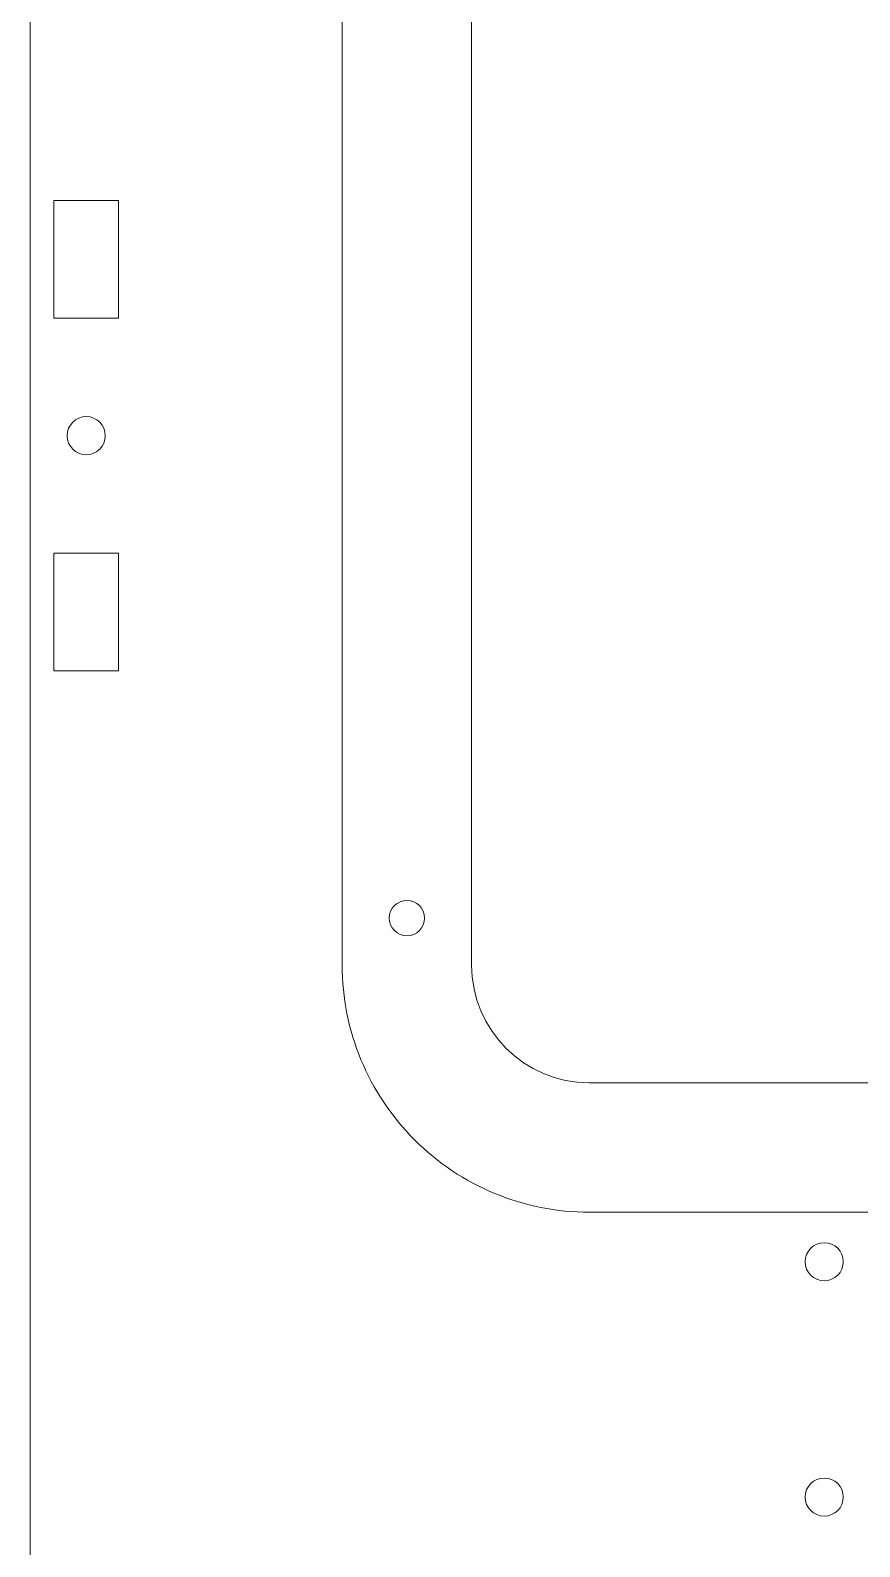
# Model space of a CAD drawing. Header units: millimetres. Extents: x -350 to 1050, y -3 to 474.
# Drawn here: x -350 to -279.5, y 106.2 to 235.1 of the extents above; entities that cross this region are included whole.
import ezdxf

# ---------------------------------------------------------------- set-up
doc = ezdxf.new("R2010")
doc.units = ezdxf.units.MM
doc.header["$MEASUREMENT"] = 0
doc.layers.get('0').update_dxf_attribs({"linetype": 'CONTINUOUS', "lineweight": 0, "true_color": 0x000000})
doc.layers.add('AcrylicCover', color=3, linetype='CONTINUOUS', lineweight=0)

# ---------------------------------------------------------------- blocks, each defined once
blk = doc.blocks.new('AcrylicCover')
blk.add_lwpolyline([(102.5, 218.8, -0.414215), (123.5, 197.8), (123.5, 10, -0.414214), (102.5, -11), (-102.5, -11, -0.414214), (-123.5, 10), (-123.5, 197.8, -0.414212), (-102.5, 218.8)], format="xyb", close=True)
at = {"linetype": 'Continuous'}
blk.add_circle((-118, 14), 1.5, dxfattribs=at)

msp = doc.modelspace()

# ---------------------------------------------------------------- linework, layer by layer
for p, q in [((-350, 398.4), (-350, 1.6)), ((-312.5, 155.6), (-312.5, 343.4)), ((-342.5, 220.6), (-348, 220.6)), ((-348, 210.6), (-348, 220.6)), ((-342.5, 210.6), (-342.5, 220.6)), ((-348, 210.6), (-342.5, 210.6)), ((-342.5, 190.6), (-348, 190.6)), ((-348, 180.6), (-348, 190.6)), ((-342.5, 180.6), (-342.5, 190.6)), ((-348, 180.6), (-342.5, 180.6)), ((-302.5, 145.6), (-97.5, 145.6))]:
    msp.add_line(p, q)
for centre in [(-345.25, 200.6), (-282.54, 130.39), (-282.54, 110.39)]:
    msp.add_circle(centre, 1.62)
msp.add_arc((-302.5, 155.6), 10, 180, 270)

# ---------------------------------------------------------------- block references
at = {"layer": 'AcrylicCover', "linetype": 'Continuous'}
msp.add_blockref('AcrylicCover', (-200, 145.6), dxfattribs=at)

doc.saveas('drawing.dxf')
